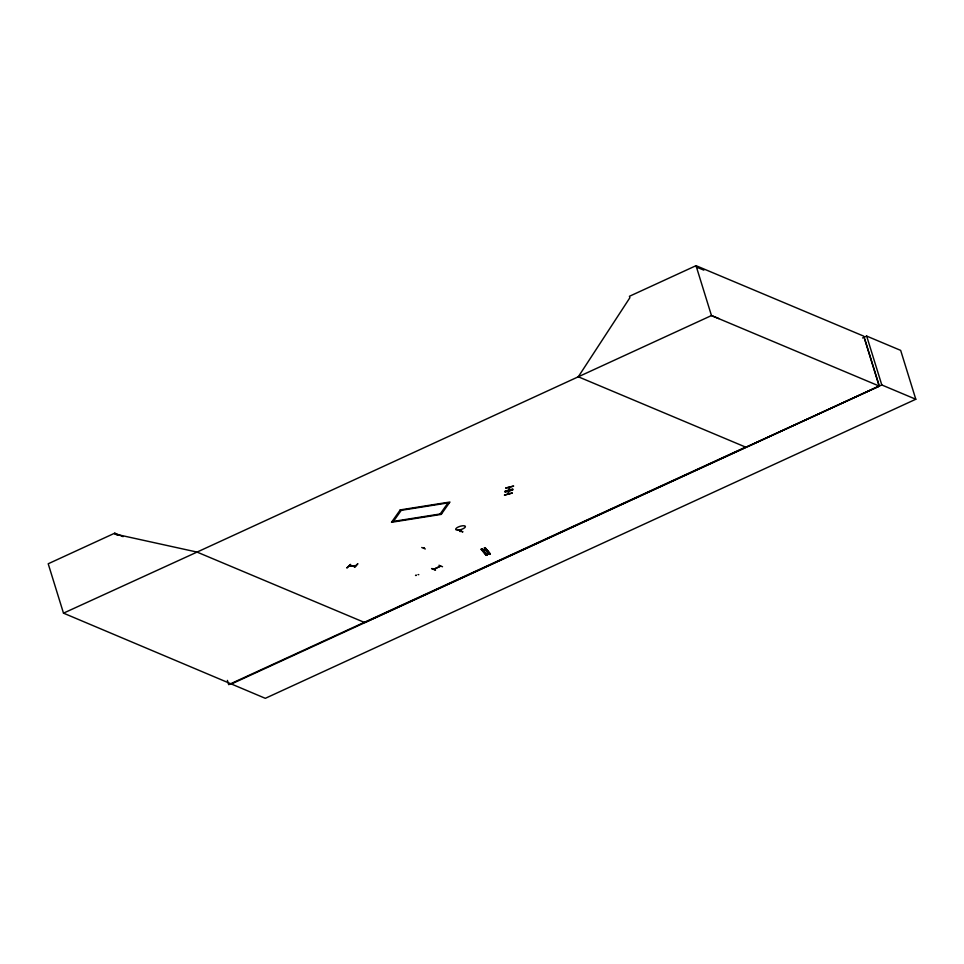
<?xml version="1.0" encoding="UTF-8"?>
<svg xmlns="http://www.w3.org/2000/svg" width="964" height="964" viewBox="0 0 964 964"><rect width="100%" height="100%" fill="white"/><g stroke="black" fill="none" stroke-linecap="round" stroke-linejoin="round"><path stroke-width="1.45" d="M431.86 568.495L435.547 570.037L431.571 568.639M421.738 547.48L425.305 548.974M350.378 564.506L346.787 568.001L350.691 564.434M512.185 493.038L504.377 495.098L512.209 493.05M505.052 491.965L512.872 489.905L505.016 491.845M505.184 491.315L512.969 489.17L505.184 491.062M509.57 487.302L508.98 490.23M509.92 487.182L509.04 489.929M508.739 491.351L508.245 493.701M416.291 575.207L415.52 575.412L416.267 575.472M418.786 574.64L418.039 574.616M486.121 555.119L481.265 549.022M482.012 548.757L486.724 555.264M484.723 548.106L489.049 554.433L484.326 547.938M485.157 547.805L490.278 553.999L485.073 547.673M486.205 555.252L486.868 554.854M486.76 555.228L482.012 548.914M484.639 548.167L489.495 554.264L489.929 553.77M578.304 376.791L629.89 297.719L629.444 296.285L696.032 265.678L863.732 336.147L878.734 384.624M508.715 491.134L508.185 494.002M393.408 521.404L401.253 510.33M440.174 513.981L448.019 502.895M357.752 563.82L354.499 567.338M354.475 567.302L357.704 563.892M481.132 549.432L486.434 555.348M486.471 555.348L481.349 549.155M433.68 569.242L440.428 566.121M440.656 566.169L433.848 569.314M423.545 548.239L424.437 547.962L423.847 548.263M460.696 531.297L460.081 531.598M355.74 565.711L348.92 566.302M123.103 536.647L114.788 533.152L48.2 563.771L63.491 613.152L265.317 698.322L915.8 399.253L900.665 350.378L866.672 336.087L862.575 337.966M63.491 613.152L197.138 552.047M438.957 565.241L442.524 566.76M745.618 447.103L228.709 684.645L227.383 680.367M879.313 386.106L747.365 446.645L879.18 386.046L711.468 315.565L197.054 552.083L115.065 534.068L114.788 533.152M231.312 684.03L881.795 384.961L915.8 399.253M349.113 566.157L355.849 565.567M399.795 510.559L449.465 502.666M391.95 521.632L441.633 513.752M458.985 530.357L462.539 531.899M459.322 530.26L462.889 531.815M487.169 555.083L482.096 548.89L486.953 554.987M696.466 267.1L703.853 270.125M718.855 318.59L711.468 315.565L696.032 265.678M577.906 376.623L746.003 447.272L364.754 622.563L196.656 551.926M115.065 534.068L117.837 535.237M489.495 554.264L484.338 548.094M485.085 547.829L490.23 553.999M866.672 336.087L881.795 384.961M864.744 339.063L878.867 384.672M505.859 487.965L513.655 486.073L505.835 488.073M400.253 509.908L391.505 522.283L441.175 514.402L449.923 502.027L400.253 509.908M457.924 530.128A5.085 1.687 -17.2 0 0 465.431 526.681A5.085 1.687 -17.2 0 0 458.298 526.983A5.085 1.687 -17.2 0 0 457.924 530.128"/></g></svg>
